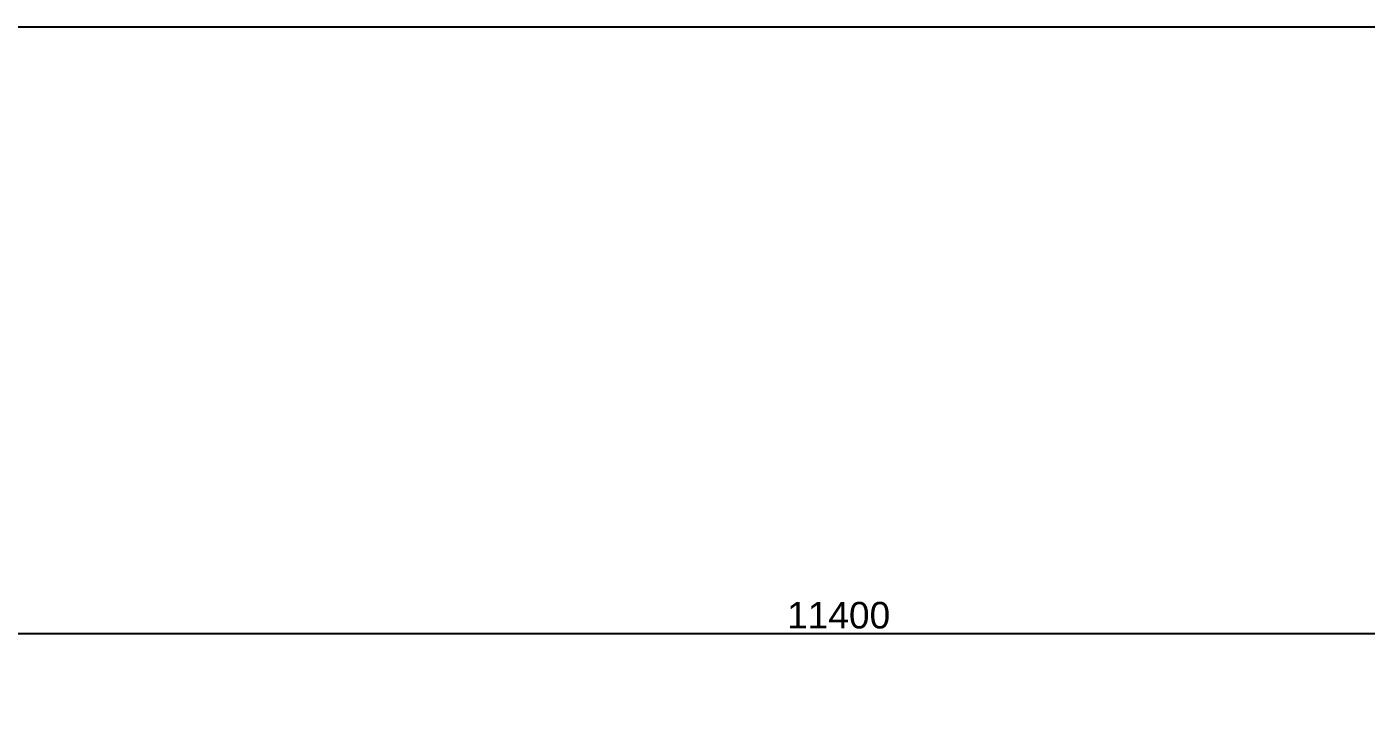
# Model space of a CAD drawing. Header units: millimetres. Extents: x 3774 to 718460, y -768339 to 192544.
# Drawn here: x 355364 to 362925, y -717762 to -713864 of the extents above; entities that cross this region are included whole.
import ezdxf

# ---------------------------------------------------------------- set-up
doc = ezdxf.new("R2010")
doc.units = ezdxf.units.MM
doc.layers.add('000 - 0_SYM_DWG_DIMS_SUB_COLOR_1', color=7, linetype='Continuous')
doc.layers.add('DIM', color=7, linetype='Continuous')
doc.styles.add('FAMELINE_FOR_CKST', font='arial.ttf')
doc.dimstyles.new('FAMELINE-CKST_C-C', dxfattribs={"dimtxt": 0.3, "dimasz": 0.15, "dimexe": 0.1, "dimexo": 0.1, "dimgap": 0.05, "dimtad": 1, "dimzin": 0, "dimdsep": 46, "dimtxsty": 'FAMELINE_FOR_CKST', "dimblk": 'ORIGIN', "dimblk1": 'ORIGIN', "dimblk2": 'ORIGIN', "dimsah": 1, "dimcen": 0.1, "dimdle": 0.1, "dimclrd": 7, "dimclre": 7, "dimclrt": 7, "dimadec": 0, "dimazin": 0, "dimtfac": 1, "dimtix": 1, "dimtmove": 2, "dimatfit": 3, "dimfxl": 1, "dimtolj": 1, "dimtzin": 0, "dimlwd": -1, "dimlwe": -1, "dimarcsym": 0})

# ---------------------------------------------------------------- blocks, each defined once
blk = doc.blocks.new('W-1-PP19-ST-ENT2_20260406-084955_STANDARD_PAPER_BLOCK')
at = {"layer": 'DIM', "color": 7}
blk.add_lwpolyline([(775, 0), (0, 0), (0, 443.999987), (775, 443.999987)], close=True, dxfattribs=at)
blk = doc.blocks.new('_Origin')
at = {"color": 7, "linetype": 'ByBlock', "lineweight": -2}
blk.add_line((0, 0), (-1, 0), dxfattribs=at)
blk.add_circle((0, 0), 0.5, dxfattribs=at)
blk = doc.blocks.new('*D8327')
at = {"layer": '000 - 0_SYM_DWG_DIMS_SUB_COLOR_1', "color": 7, "transparency": 16777216}
for p, q in [((0, 7803), (0, 8084.2)), ((75, 8034.2), (11325, 8034.2)), ((11400, 7803), (11400, 8084.2))]:
    blk.add_line(p, q, dxfattribs=at)
at = {"layer": 'Defpoints', "color": 7, "transparency": 16777216}
for p in [(11400, 8034.2), (0, 7753), (11400, 7753)]:
    blk.add_point(p, dxfattribs=at)
at = {"layer": '000 - 0_SYM_DWG_DIMS_SUB_COLOR_1', "color": 7, "transparency": 16777216, "xscale": 75, "yscale": 75, "zscale": 75, "rotation": 180}
blk.add_blockref('_Origin', (0, 8034.2), dxfattribs=at)
at = {"layer": '000 - 0_SYM_DWG_DIMS_SUB_COLOR_1', "color": 7, "transparency": 16777216, "xscale": 75, "yscale": 75, "zscale": 75}
blk.add_blockref('_Origin', (11400, 8034.2), dxfattribs=at)
at = {"layer": '000 - 0_SYM_DWG_DIMS_SUB_COLOR_1', "color": 7, "transparency": 16777216, "insert": (5700, 8135.8), "char_height": 150, "attachment_point": 5, "style": 'FAMELINE_FOR_CKST'}
blk.add_mtext('\\A1;11400', dxfattribs=at)
blk = doc.blocks.new('W-1-PP19-SE-ENT3_20260407-084520_PP19_ENT3_MAIN_DIMS_PL')
at = {"layer": '000 - 0_SYM_DWG_DIMS_SUB_COLOR_1', "color": 7}
dim = blk.add_linear_dim(base=(11400, 8034.2), p1=(0, 7753), p2=(11400, 7753), angle=180, dimstyle='FAMELINE-CKST_C-C', override={"dimscale": 500, "dimdec": 0, "dimlfac": 1, "dimclrd": 7, "dimclre": 7, "dimclrt": 7}, dxfattribs=at)
dim.commit()
dim.dimension.update_dxf_attribs({"geometry": '*D8327', "text_midpoint": (5700, 8135.8)})

msp = doc.modelspace()

# ---------------------------------------------------------------- block references
at = {"color": 7}
msp.add_blockref('W-1-PP19-SE-ENT3_20260407-084520_PP19_ENT3_MAIN_DIMS_PL', (354246.645, -725322.382), dxfattribs=at)
at = {"layer": 'DIM', "color": 7, "xscale": 50, "yscale": 50, "zscale": 50}
msp.add_blockref('W-1-PP19-ST-ENT2_20260406-084955_STANDARD_PAPER_BLOCK', (344156.649, -736063.653), dxfattribs=at)

doc.saveas('drawing.dxf')
